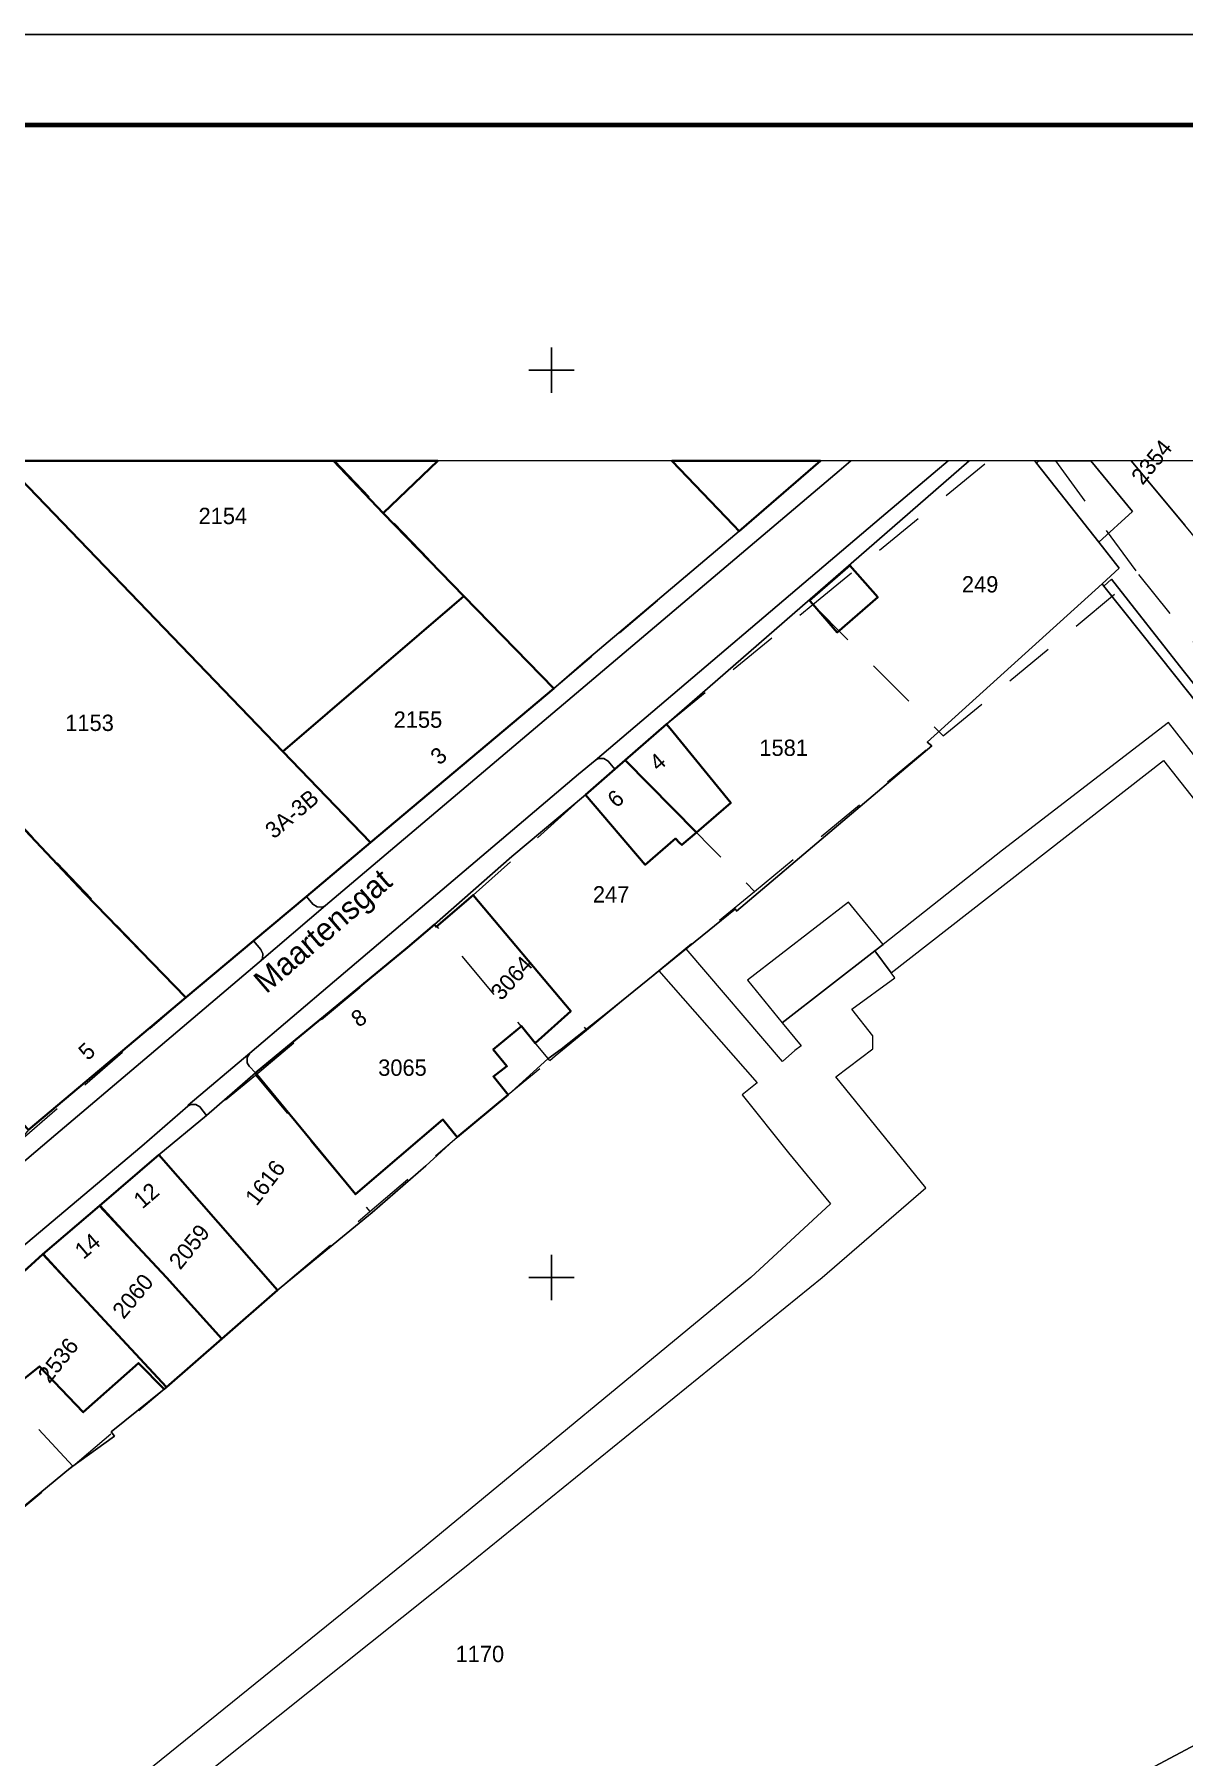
# Model space of a CAD drawing. Header units: metres. Extents: x 104718 to 105139, y 425172 to 425468.
# Drawn here: x 104821.5 to 104884.8, y 425373.6 to 425468.5 of the extents above; entities that cross this region are included whole.
import ezdxf
from ezdxf.enums import TextEntityAlignment as Align

# ---------------------------------------------------------------- set-up
doc = ezdxf.new("R2010")
doc.units = ezdxf.units.M
doc.header["$MEASUREMENT"] = 0
doc.linetypes.add('IE-TERREINAFSCHEIDING_KUNSTMATIG-SO', pattern=[10, 4, 4, -2])
doc.linetypes.add('KG-PERCEEL-SO', pattern=[19, 5.5, -4, 5.5, -4])
for name, color, linetype, lineweight in [('B-XX-AL-COORDINAATPUNT-G', 7, 'Continuous', 25), ('B-XX-AL-TEKENBLAD_DEELKADER-G', 7, 'Continuous', 18), ('B-XX-AL-TEKENBLAD_KADER-G', 7, 'Continuous', 70), ('B-XX-AL-TEKENBLAD_KADER_AFSNIJMARKERING-G', 7, 'Continuous', 25), ('B-XX-GK-KADEMUUR-G', 150, 'Continuous', 18), ('B-XX-IE-TERREINAFSCHEIDING_KUNSTMATIG_HEKWERK-G', 20, 'IE-TERREINAFSCHEIDING_KUNSTMATIG-SO', 18), ('B-XX-KG-GRENS_PERCEEL-G', 150, 'KG-PERCEEL-SO', 18), ('B-XX-KG-GRENS_PERCEEL-T', 150, 'KG-PERCEEL-SO', 18), ('B-XX-KW-KUNSTWERK_STEIGER-G', 170, 'Continuous', 18), ('B-XX-OG-BEBOUWING-G', 7, 'Continuous', 35), ('B-XX-OG-BEBOUWING_HUISNUMMER-T', 7, 'Continuous', 18), ('B-XX-OG-BEBOUWING_STRAATNAAM-T', 7, 'Continuous', 18), ('B-XX-OG-TERREIN_ERF-G', 7, 'Continuous', 18), ('B-XX-OG-WATER_HAVEN-G', 170, 'Continuous', 18), ('B-XX-VH-OPENVERHARDING-G', 90, 'Continuous', 18), ('B-XX-VH-OPENVERHARDING_SIERBESTRATING-G', 90, 'Continuous', 18), ('B-XX-VH-OPENVERHARDING_STRAATBAKSTEEN-G', 90, 'Continuous', 18)]:
    doc.layers.add(name, color=color, linetype=linetype, lineweight=lineweight)

msp = doc.modelspace()

# ---------------------------------------------------------------- linework, layer by layer
at = {"layer": 'B-XX-AL-COORDINAATPUNT-G', "ltscale": 0.5, "flags": 128}
for points in [[(104850, 425448.75), (104850, 425451.25)], [(104848.75, 425450), (104851.25, 425450)], [(104850, 425398.75), (104850, 425401.25)], [(104848.75, 425400), (104851.25, 425400)]]:
    msp.add_lwpolyline(points, dxfattribs=at)
at = {"layer": 'B-XX-AL-TEKENBLAD_DEELKADER-G', "ltscale": 0.5}
msp.add_lwpolyline([(104728.5, 425176.5), (105041.5, 425176.5), (105041.5, 425463.5), (104728.5, 425463.5)], close=True, dxfattribs=at)
at = {"layer": 'B-XX-AL-TEKENBLAD_KADER-G', "ltscale": 0.5}
msp.add_lwpolyline([(104728.5, 425176.5), (105134, 425176.5), (105134, 425463.5), (104728.5, 425463.5)], close=True, dxfattribs=at)
at = {"layer": 'B-XX-AL-TEKENBLAD_KADER_AFSNIJMARKERING-G', "ltscale": 0.5}
msp.add_lwpolyline([(104718.5, 425171.5), (105139, 425171.5), (105139, 425468.5), (104718.5, 425468.5)], close=True, dxfattribs=at)
at = {"layer": 'B-XX-GK-KADEMUUR-G', "ltscale": 0.5}
for points in [[(104898.04, 425416.811), (104884.796, 425433.445), (104880.86, 425438.475), (104880.431, 425438.099), (104884.391, 425433.117), (104897.616, 425416.479)], [(104888.052, 425375.621), (104883.225, 425373.05)]]:
    msp.add_lwpolyline(points, dxfattribs=at)
at = {"layer": 'B-XX-IE-TERREINAFSCHEIDING_KUNSTMATIG_HEKWERK-G', "ltscale": 0.5, "flags": 128}
msp.add_lwpolyline([(104828.359, 425406.763), (104830.988, 425408.928), (104833.68, 425411.27)], dxfattribs=at)
at = {"layer": 'B-XX-KG-GRENS_PERCEEL-G', "ltscale": 0.5, "flags": 128}
for points in [[(104819.739, 425445), (104835.186, 425428.99)], [(104838.047, 425445), (104845.169, 425437.537)], [(104856.62, 425445), (104860.325, 425441.128)], [(104860.325, 425441.128), (104864.819, 425445)], [(104864.391, 425437.082), (104874.09, 425445)], [(104877.759, 425445), (104882.341, 425438.731)], [(104850.116, 425432.446), (104860.325, 425441.128)], [(104871.578, 425429.849), (104882.341, 425438.731)], [(104882.341, 425438.731), (104910.533, 425403.916)], [(104835.186, 425428.99), (104845.169, 425437.537)], [(104845.169, 425437.537), (104850.116, 425432.446)], [(104856.324, 425430.497), (104864.391, 425437.082)], [(104864.391, 425437.082), (104871.578, 425429.849)], [(104839.994, 425423.945), (104850.116, 425432.446)], [(104854.047, 425428.506), (104856.324, 425430.497)], [(104816.189, 425429.719), (104829.839, 425415.418)], [(104861.185, 425421.272), (104871.578, 425429.849)], [(104835.186, 425428.99), (104839.994, 425423.945)], [(104851.857, 425426.592), (104854.047, 425428.506)], [(104854.047, 425428.506), (104861.185, 425421.272)], [(104845.674, 425421.067), (104851.857, 425426.592)], [(104829.839, 425415.418), (104839.994, 425423.945)], [(104843.935, 425419.583), (104845.674, 425421.067)], [(104845.674, 425421.067), (104851.928, 425413.633)], [(104851.928, 425413.633), (104861.185, 425421.272)], [(104833.687, 425411.15), (104843.542, 425419.443), (104843.632, 425419.324), (104843.673, 425419.359)], [(104843.673, 425419.359), (104843.935, 425419.583)], [(104849.898, 425411.957), (104843.673, 425419.359)], [(104820.671, 425407.509), (104829.839, 425415.418)], [(104850.194, 425412.202), (104851.928, 425413.633)], [(104839.981, 425403.63), (104844.791, 425407.719), (104847.612, 425410.071), (104849.898, 425411.957)], [(104849.898, 425411.957), (104850.194, 425412.202)], [(104828.359, 425406.763), (104833.687, 425411.15)], [(104833.687, 425411.15), (104839.981, 425403.63)], [(104825.123, 425403.986), (104828.359, 425406.763)], [(104828.359, 425406.763), (104834.9, 425399.293)], [(104821.99, 425401.296), (104825.123, 425403.986)], [(104825.123, 425403.986), (104831.833, 425396.621)], [(104835.71, 425400), (104839.981, 425403.63)], [(104820.48, 425400), (104821.634, 425400.991), (104821.99, 425401.296)], [(104821.99, 425401.296), (104828.769, 425393.948)], [(104831.833, 425396.621), (104834.9, 425399.293)], [(104834.9, 425399.293), (104835.71, 425400)], [(104823.611, 425389.601), (104816.84, 425396.878)], [(104828.769, 425393.948), (104831.601, 425396.418), (104831.833, 425396.621)], [(104823.611, 425389.601), (104828.769, 425393.948)], [(104819.798, 425386.391), (104823.611, 425389.601)]]:
    msp.add_lwpolyline(points, dxfattribs=at)
at = {"layer": 'B-XX-KW-KUNSTWERK_STEIGER-G', "ltscale": 0.5}
for points in [[(104868.263, 425418.35), (104867.815, 425417.997), (104868.716, 425416.778), (104883.71, 425428.484), (104893.888, 425415.566), (104902.887, 425403.63), (104894.383, 425393.549), (104895.37, 425392.485), (104903.799, 425402.389), (104905.151, 425403.348), (104903.469, 425405.428), (104900.298, 425409.679), (104893.35, 425418.626), (104883.999, 425430.579), (104874.844, 425423.538)], [(104867.815, 425417.997), (104868.263, 425418.35), (104866.367, 425420.677), (104860.802, 425416.378), (104862.708, 425414.036)], [(104867.695, 425413.31), (104866.537, 425414.782), (104868.915, 425416.509), (104868.716, 425416.778), (104867.815, 425417.997), (104862.708, 425414.036), (104863.749, 425412.758), (104863.397, 425412.503), (104862.717, 425411.902), (104857.413, 425418.114), (104855.909, 425416.895), (104861.326, 425410.731), (104860.497, 425410.069), (104863.052, 425406.872), (104865.366, 425404.06), (104860.981, 425400), (104842.781, 425384.964), (104818.096, 425365.039), (104819.461, 425363.488), (104845.189, 425384.007), (104864.903, 425400), (104870.624, 425404.939), (104865.655, 425411.056), (104867.695, 425412.601)]]:
    msp.add_lwpolyline(points, close=True, dxfattribs=at)
at = {"layer": 'B-XX-OG-BEBOUWING-G', "ltscale": 0.5}
for points in [[(104816.187, 425429.721), (104824.262, 425421.175), (104829.846, 425415.423), (104833.576, 425418.555), (104836.486, 425420.999), (104840.021, 425423.968), (104835.185, 425428.99), (104819.767, 425445), (104817.787, 425445), (104816.581, 425443.833), (104810.083, 425437.544), (104809.308, 425436.795)], [(104837.986, 425445), (104819.767, 425445), (104835.185, 425428.99), (104845.169, 425437.537), (104840.723, 425442.114)], [(104837.986, 425445), (104840.723, 425442.114), (104843.731, 425445)], [(104856.62, 425445), (104860.02, 425441.447), (104860.325, 425441.128), (104864.819, 425445)], [(104864.387, 425437.105), (104865.742, 425435.547), (104867.968, 425437.483), (104866.439, 425439.241), (104864.213, 425437.305)], [(104850.116, 425432.446), (104845.169, 425437.537), (104835.185, 425428.99), (104840.021, 425423.968)], [(104856.524, 425430.252), (104856.324, 425430.497), (104854.047, 425428.506), (104857.979, 425424.521), (104859.871, 425426.146)], [(104816.187, 425429.721), (104814.59, 425428.25), (104814.8, 425428.103), (104813.942, 425427.352), (104814.872, 425426.406), (104812.818, 425424.495), (104812.033, 425423.764), (104818.306, 425417.14), (104815.289, 425414.348), (104821.172, 425408.139), (104829.846, 425415.423), (104824.262, 425421.175)], [(104854.047, 425428.506), (104853.478, 425428.009), (104851.857, 425426.592), (104855.161, 425422.745), (104856.818, 425424.187), (104857.051, 425423.958), (104857.178, 425423.832), (104857.979, 425424.521)], [(104843.542, 425419.443), (104842.048, 425418.186), (104833.68, 425411.27), (104839.186, 425404.58), (104844.009, 425408.696), (104844.791, 425407.719), (104847.602, 425410.063), (104846.791, 425411.069), (104847.531, 425411.64), (104846.78, 425412.558), (104848.348, 425413.85), (104849.1, 425412.903), (104851.052, 425414.674), (104845.674, 425421.067), (104843.632, 425419.324)], [(104828.359, 425406.763), (104825.081, 425403.949), (104828.769, 425400), (104831.834, 425396.62), (104834.9, 425399.293)], [(104825.081, 425403.949), (104821.961, 425401.271), (104828.769, 425393.948), (104831.834, 425396.62), (104828.769, 425400)], [(104821.961, 425401.271), (104818.772, 425398.375), (104819.184, 425397.924), (104818.223, 425397.071), (104820.784, 425394.304), (104821.775, 425395.098), (104824.191, 425392.572), (104827.226, 425395.28), (104828.64, 425393.836), (104828.769, 425393.948)]]:
    msp.add_lwpolyline(points, close=True, dxfattribs=at)
at = {"layer": 'B-XX-OG-TERREIN_ERF-G', "ltscale": 0.5}
for points in [[(104860.325, 425441.128), (104860.02, 425441.447), (104856.62, 425445), (104843.731, 425445), (104840.723, 425442.114), (104845.169, 425437.537), (104850.116, 425432.446), (104851.802, 425433.918)], [(104873, 425445), (104856.324, 425430.497), (104856.524, 425430.252), (104859.871, 425426.146), (104857.979, 425424.521), (104857.178, 425423.832), (104857.051, 425423.958), (104856.818, 425424.187), (104855.161, 425422.745), (104851.857, 425426.592), (104847.802, 425423.197), (104843.542, 425419.443), (104843.632, 425419.324), (104845.674, 425421.067), (104851.052, 425414.674), (104849.1, 425412.903), (104848.348, 425413.85), (104846.78, 425412.558), (104847.531, 425411.64), (104846.791, 425411.069), (104847.602, 425410.063), (104849.791, 425412.044), (104850.532, 425412.586), (104853.078, 425414.6), (104860.123, 425420.311), (104860.183, 425420.192), (104870.955, 425429.295), (104870.686, 425429.502), (104880.329, 425438.227), (104881.276, 425439.083), (104880.151, 425440.512), (104876.715, 425444.877), (104876.618, 425445)], [(104866.439, 425439.241), (104867.968, 425437.483), (104865.742, 425435.547), (104864.387, 425437.105), (104864.213, 425437.305)], [(104844.791, 425407.719), (104844.009, 425408.696), (104839.186, 425404.58), (104833.68, 425411.27), (104830.988, 425408.928), (104828.359, 425406.763), (104834.9, 425399.293), (104840.116, 425403.574), (104843.075, 425406.157)], [(104828.64, 425393.836), (104827.226, 425395.28), (104824.191, 425392.572), (104821.775, 425395.098), (104820.784, 425394.304), (104818.223, 425397.071), (104819.184, 425397.924), (104818.772, 425398.375), (104813.564, 425393.962), (104813.587, 425393.932), (104819.486, 425386.618), (104819.687, 425386.369), (104823.478, 425389.496), (104825.904, 425391.244), (104825.728, 425391.484)]]:
    msp.add_lwpolyline(points, close=True, dxfattribs=at)
at = {"layer": 'B-XX-OG-WATER_HAVEN-G', "ltscale": 0.5}
for points in [[(104897.616, 425416.479), (104884.391, 425433.117), (104880.431, 425438.099), (104880.329, 425438.227), (104870.686, 425429.502), (104870.955, 425429.295), (104860.183, 425420.192), (104860.123, 425420.311), (104853.078, 425414.6), (104850.532, 425412.586), (104849.791, 425412.044), (104847.602, 425410.063), (104844.791, 425407.719), (104843.075, 425406.157), (104840.116, 425403.574), (104834.9, 425399.293), (104831.834, 425396.62), (104828.769, 425393.948), (104828.64, 425393.836), (104825.728, 425391.484), (104825.904, 425391.244), (104823.478, 425389.496), (104819.687, 425386.369), (104795.664, 425365.062)], [(104883.225, 425373.05), (104888.052, 425375.621)]]:
    msp.add_lwpolyline(points, dxfattribs=at)
at = {"layer": 'B-XX-VH-OPENVERHARDING-G', "ltscale": 0.5}
for points in [[(104836.486, 425420.999), (104836.84, 425420.577), (104837.072, 425420.413), (104837.355, 425420.398), (104837.547, 425420.493), (104854.715, 425435.02), (104865.844, 425444.457), (104866.483, 425445), (104864.819, 425445), (104860.325, 425441.128), (104851.802, 425433.918), (104850.116, 425432.446), (104840.021, 425423.968)], [(104873, 425445), (104871.848, 425445), (104868.185, 425441.892), (104852.391, 425428.491), (104852.595, 425428.602), (104852.878, 425428.598), (104853.115, 425428.443), (104853.478, 425428.009), (104854.047, 425428.506), (104856.324, 425430.497)], [(104880.151, 425440.512), (104882.008, 425442.204), (104879.71, 425445), (104876.854, 425445), (104876.715, 425444.877)], [(104851.857, 425426.592), (104853.478, 425428.009), (104853.115, 425428.443), (104852.878, 425428.598), (104852.595, 425428.602), (104852.391, 425428.491), (104851.489, 425427.727), (104838.038, 425416.328), (104833.36, 425412.363), (104833.216, 425412.114), (104833.224, 425411.826), (104833.331, 425411.634), (104833.68, 425411.27), (104842.048, 425418.186), (104843.542, 425419.443), (104847.802, 425423.197)], [(104837.547, 425420.493), (104837.355, 425420.398), (104837.072, 425420.413), (104836.84, 425420.577), (104836.486, 425420.999), (104833.576, 425418.555), (104833.966, 425418.069), (104834.092, 425417.836), (104834.062, 425417.576), (104833.89, 425417.378)], [(104827.582, 425412.028), (104833.89, 425417.378), (104834.062, 425417.576), (104834.092, 425417.836), (104833.966, 425418.069), (104833.576, 425418.555), (104829.846, 425415.423), (104821.172, 425408.139), (104820.671, 425407.509), (104815.345, 425402.914), (104814.634, 425402.372), (104812.362, 425400.538), (104812.719, 425400.109), (104812.93, 425399.988), (104813.24, 425399.963), (104813.392, 425400.015), (104813.453, 425400.044), (104822.681, 425407.871)], [(104833.68, 425411.27), (104833.331, 425411.634), (104833.224, 425411.826), (104833.216, 425412.114), (104833.36, 425412.363), (104829.977, 425409.495), (104829.954, 425409.429), (104830.127, 425409.527), (104830.4, 425409.531), (104830.618, 425409.391), (104830.988, 425408.928)], [(104825.081, 425403.949), (104828.359, 425406.763), (104830.988, 425408.928), (104830.618, 425409.391), (104830.4, 425409.531), (104830.127, 425409.527), (104829.954, 425409.429), (104827.422, 425407.228), (104815.425, 425397.152), (104814.876, 425396.664), (104812.819, 425394.837), (104813.564, 425393.962), (104818.772, 425398.375), (104821.961, 425401.271)]]:
    msp.add_lwpolyline(points, close=True, dxfattribs=at)
at = {"layer": 'B-XX-VH-OPENVERHARDING_SIERBESTRATING-G', "ltscale": 0.5}
msp.add_lwpolyline([(104885.369, 425445), (104881.931, 425445), (104884.888, 425441.452)], dxfattribs=at)
at = {"layer": 'B-XX-VH-OPENVERHARDING_STRAATBAKSTEEN-G', "ltscale": 0.5}
msp.add_lwpolyline([(104815.425, 425397.152), (104827.422, 425407.228), (104829.954, 425409.429), (104829.977, 425409.495), (104833.36, 425412.363), (104838.038, 425416.328), (104851.489, 425427.727), (104852.391, 425428.491), (104868.185, 425441.892), (104871.848, 425445), (104866.483, 425445), (104865.844, 425444.457), (104854.715, 425435.02), (104837.547, 425420.493), (104833.89, 425417.378), (104827.582, 425412.028), (104822.681, 425407.871), (104813.453, 425400.044)], dxfattribs=at)
msp.add_lwpolyline([(104876.618, 425445), (104876.715, 425444.877), (104876.854, 425445), (104879.71, 425445), (104882.008, 425442.204), (104880.151, 425440.512), (104881.276, 425439.083), (104880.329, 425438.227), (104880.431, 425438.099), (104880.86, 425438.475), (104884.796, 425433.445), (104898.04, 425416.811), (104900.175, 425414.254), (104901.689, 425412.5), (104909.199, 425404.035), (104909.763, 425403.384), (104910.865, 425404.337), (104911.039, 425406.649), (104911.284, 425409.389), (104908.654, 425412.598), (104901.393, 425421.42), (104894.194, 425430.22), (104884.888, 425441.452), (104881.931, 425445)], close=True, dxfattribs=at)

# ---------------------------------------------------------------- texts
at = {"layer": 'B-XX-KG-GRENS_PERCEEL-T'}
for s, rotation, p in [('2354', 50.8, (104883.06, 425444.939)), ('3064', 48, (104847.794, 425416.504)), ('1616', 52.4, (104834.208, 425405.227)), ('2059', 51, (104830.027, 425401.694)), ('2060', 50.4, (104826.919, 425398.971)), ('2536', 51.4, (104822.802, 425395.437))]:
    msp.add_text(s, height=0.9, rotation=rotation, dxfattribs=at).set_placement(p, align=Align.MIDDLE_CENTER)
for s, p in [('2154', (104831.881, 425441.963)), ('249', (104873.61, 425438.195)), ('1153', (104824.536, 425430.563)), ('2155', (104842.633, 425430.74)), ('1581', (104862.787, 425429.189)), ('247', (104853.275, 425421.11)), ('3065', (104841.78, 425411.56)), ('1170', (104846.043, 425379.248))]:
    msp.add_text(s, height=0.9, dxfattribs=at).set_placement(p, align=Align.MIDDLE_CENTER)
at = {"layer": 'B-XX-OG-BEBOUWING_HUISNUMMER-T'}
for s, rotation, p in [('3', 41.3, (104843.77, 425428.748)), ('4', 40.7, (104855.839, 425428.412)), ('3A-3B', 40, (104835.681, 425425.546)), ('6', 41, (104853.524, 425426.389)), ('8', 34.9, (104839.372, 425414.305)), ('5', 43.2, (104824.381, 425412.464)), ('12', 40.7, (104827.661, 425404.516)), ('14', 40.3, (104824.422, 425401.736))]:
    msp.add_text(s, height=0.9, rotation=rotation, dxfattribs=at).set_placement(p, align=Align.MIDDLE_CENTER)
at = {"layer": 'B-XX-OG-BEBOUWING_STRAATNAAM-T'}
msp.add_text('Maartensgat', height=1.25, rotation=40.8, dxfattribs=at).set_placement((104837.378, 425419.104), align=Align.MIDDLE_CENTER)

doc.saveas('drawing.dxf')
